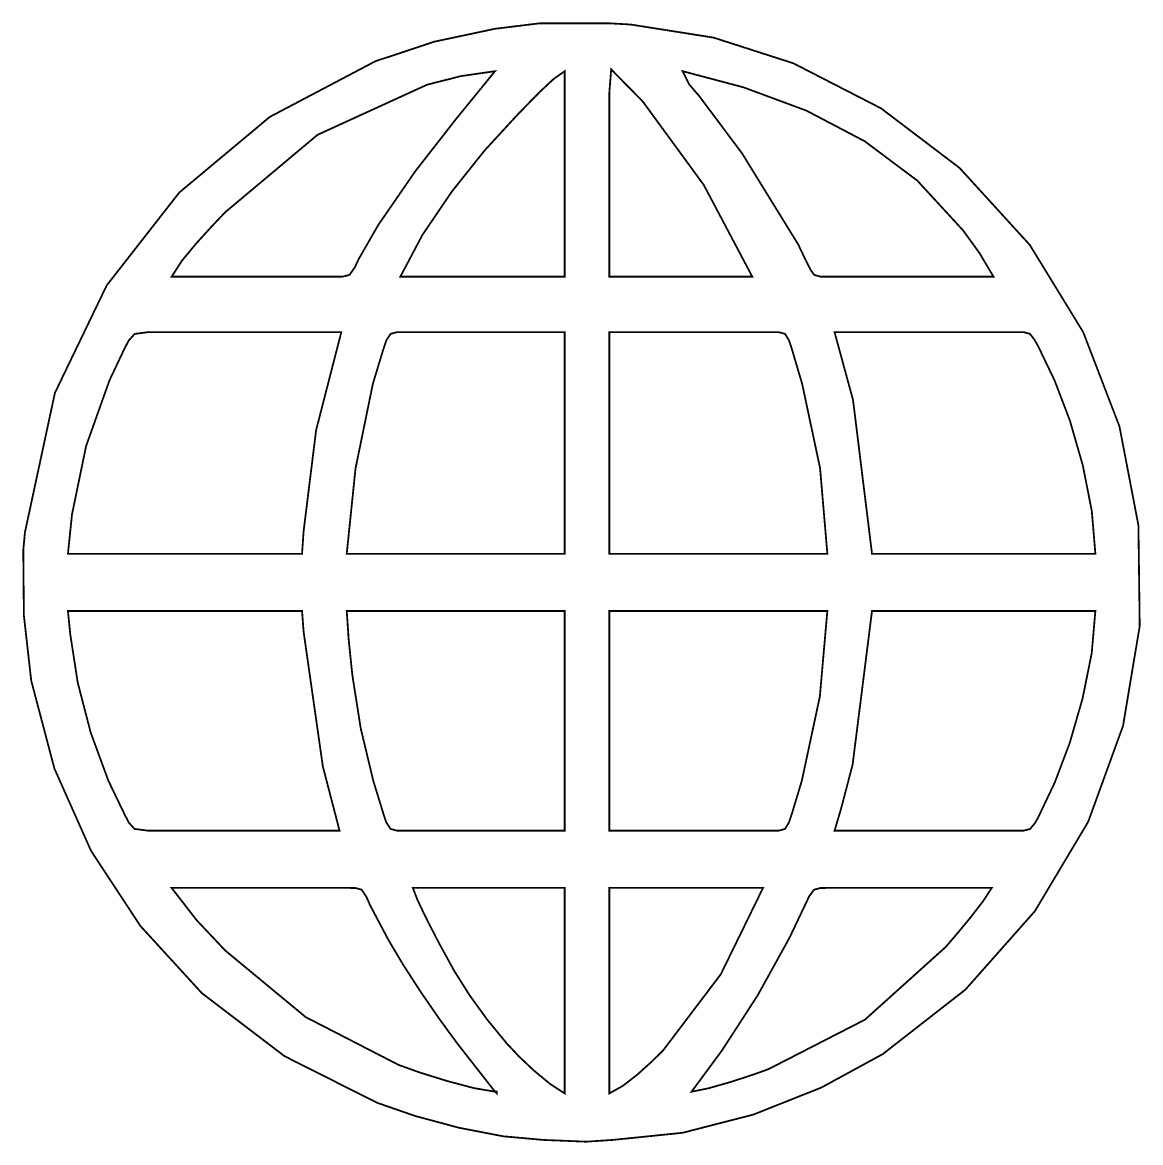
# Model space of a CAD drawing. Extents: x 0 to 2.09, y 0 to 2.09.
import ezdxf

# ---------------------------------------------------------------- set-up
doc = ezdxf.new("R2010")
doc.units = 0
doc.layers.get('0').update_dxf_attribs({"linetype": 'CONTINUOUS'})

msp = doc.modelspace()

# ---------------------------------------------------------------- linework, layer by layer
at = {"color": 0, "const_width": 0.00333}
for points in [[(1.0954, 2.0876), (1.1355, 2.0853), (1.2899, 2.0609), (1.4388, 2.013), (1.6023, 1.929), (1.7488, 1.8178), (1.8797, 1.6743), (1.9793, 1.5118), (2.047, 1.3358), (2.0824, 1.1512), (2.0848, 0.9634), (2.0537, 0.7773), (1.9887, 0.5984), (1.8892, 0.4316), (1.7596, 0.2853), (1.6055, 0.1651), (1.4908, 0.1026), (1.3639, 0.0522), (1.232, 0.0183), (1.1021, 0.005), (1.0521, 0.0017), (0.9721, 0.005), (0.8978, 0.0117), (0.8148, 0.0277), (0.733, 0.0497), (0.6621, 0.0743), (0.4893, 0.1613), (0.3354, 0.2786), (0.2206, 0.404), (0.1285, 0.5442), (0.0602, 0.6975), (0.0169, 0.8617), (0.0032, 0.9832), (0.0021, 1.105), (0.0052, 1.1383), (0.0611, 1.3983), (0.1578, 1.5989), (0.2931, 1.772), (0.4619, 1.913), (0.6588, 2.0168), (0.7688, 2.0533), (0.8821, 2.0774), (0.9654, 2.0876), (1.0954, 2.0876)], [(0.7554, 1.9731), (0.551, 1.8796), (0.3785, 1.735), (0.3532, 1.7083), (0.3248, 1.6771), (0.2982, 1.645), (0.2788, 1.615), (0.5854, 1.615), (0.5985, 1.6152), (0.6107, 1.6184), (0.6204, 1.6322), (0.628, 1.6483), (0.6644, 1.7116), (0.7337, 1.8121), (0.8088, 1.9083), (0.8821, 1.9983), (0.8185, 1.9891), (0.7554, 1.9731)], [(0.9221, 1.915), (0.8625, 1.8502), (0.8014, 1.7735), (0.7465, 1.6926), (0.7055, 1.615), (1.0121, 1.615), (1.0121, 1.9983), (0.9914, 1.9837), (0.9663, 1.9603), (0.9416, 1.9351), (0.9221, 1.915)], [(1.0954, 1.9583), (1.0954, 1.615), (1.3621, 1.615), (1.2717, 1.7859), (1.1578, 1.9417), (1.0988, 2.0017), (1.0954, 1.9583)], [(1.2632, 1.9517), (1.343, 1.845), (1.4478, 1.675), (1.4538, 1.6624), (1.4623, 1.6445), (1.4709, 1.6277), (1.4776, 1.6183), (1.4894, 1.6151), (1.5021, 1.615), (1.8121, 1.615), (1.7856, 1.6596), (1.755, 1.7017), (1.6699, 1.7942), (1.5719, 1.8676), (1.4631, 1.9247), (1.3454, 1.9683), (1.2321, 1.9983), (1.2441, 1.9739), (1.2632, 1.9517)], [(0.2355, 1.5117), (0.2099, 1.5083), (0.1991, 1.4963), (0.1913, 1.4817), (0.1629, 1.4217), (0.1193, 1.2992), (0.093, 1.1717), (0.0854, 1.0983), (0.5221, 1.0983), (0.5252, 1.1417), (0.5484, 1.3289), (0.5954, 1.5117), (0.2355, 1.5117)], [(0.7121, 1.5117), (0.6992, 1.5116), (0.6872, 1.5083), (0.6792, 1.4961), (0.6744, 1.4817), (0.6542, 1.415), (0.6219, 1.2574), (0.6055, 1.0983), (1.0121, 1.0983), (1.0121, 1.5117), (0.7121, 1.5117)], [(1.4551, 1.415), (1.4354, 1.4817), (1.4306, 1.496), (1.4231, 1.5084), (1.4114, 1.5116), (1.3988, 1.5117), (1.0954, 1.5117), (1.0954, 1.0983), (1.5021, 1.0983), (1.4885, 1.258), (1.4551, 1.415)], [(1.9259, 1.4217), (1.8955, 1.485), (1.8884, 1.4976), (1.88, 1.5084), (1.8682, 1.5116), (1.8555, 1.5117), (1.5155, 1.5117), (1.55, 1.385), (1.5854, 1.0983), (2.0021, 1.0983), (1.9954, 1.1781), (1.9786, 1.2632), (1.9545, 1.3468), (1.9259, 1.4217)], [(0.0854, 0.9916), (0.0897, 0.9484), (0.1036, 0.8583), (0.1277, 0.7653), (0.1608, 0.675), (0.1913, 0.6117), (0.1988, 0.5971), (0.2095, 0.5851), (0.2355, 0.5817), (0.5921, 0.5817), (0.5609, 0.7017), (0.5252, 0.9517), (0.5221, 0.9916), (0.0854, 0.9916)], [(0.6055, 0.9916), (0.6091, 0.9383), (0.616, 0.8717), (0.6316, 0.7726), (0.655, 0.675), (0.6744, 0.6117), (0.6792, 0.5973), (0.6872, 0.5851), (0.6992, 0.5818), (0.7121, 0.5817), (1.0121, 0.5817), (1.0121, 0.9916), (0.6055, 0.9916)], [(1.0954, 0.9916), (1.0954, 0.5817), (1.3988, 0.5817), (1.4114, 0.5818), (1.4231, 0.585), (1.4306, 0.5973), (1.4354, 0.6117), (1.4545, 0.675), (1.4881, 0.8321), (1.5021, 0.9916), (1.0954, 0.9916)], [(1.5854, 0.9916), (1.5492, 0.705), (1.5274, 0.6217), (1.5155, 0.5817), (1.8555, 0.5817), (1.8683, 0.5818), (1.8804, 0.585), (1.8904, 0.5972), (1.8979, 0.6117), (1.9264, 0.6717), (1.9543, 0.7456), (1.9783, 0.8287), (1.9953, 0.9132), (2.0021, 0.9916), (1.5854, 0.9916)], [(0.8117, 0.185), (0.7795, 0.2289), (0.7443, 0.2799), (0.7107, 0.3318), (0.6831, 0.3783), (0.6496, 0.4417), (0.6424, 0.4579), (0.6333, 0.4717), (0.6215, 0.4749), (0.6088, 0.475), (0.2788, 0.475), (0.3258, 0.4145), (0.3788, 0.3583), (0.5289, 0.2341), (0.7021, 0.145), (0.7407, 0.1311), (0.792, 0.1151), (0.8433, 0.1015), (0.8821, 0.095), (0.8117, 0.185)], [(0.7288, 0.475), (0.7375, 0.4526), (0.7512, 0.4237), (0.766, 0.3946), (0.7779, 0.3716), (0.8059, 0.3205), (0.835, 0.2744), (0.867, 0.2301), (0.904, 0.185), (0.9265, 0.161), (0.955, 0.1341), (0.9849, 0.1094), (1.0121, 0.0917), (1.0121, 0.475), (0.7288, 0.475)], [(1.0954, 0.475), (1.0954, 0.0917), (1.1208, 0.106), (1.1481, 0.1272), (1.174, 0.1507), (1.1955, 0.1717), (1.3034, 0.3141), (1.3821, 0.475), (1.0954, 0.475)], [(1.5021, 0.475), (1.4891, 0.4749), (1.4771, 0.4716), (1.4682, 0.4594), (1.4614, 0.445), (1.4313, 0.3817), (1.372, 0.2745), (1.3054, 0.1717), (1.2488, 0.095), (1.2797, 0.1011), (1.3202, 0.1126), (1.3609, 0.1258), (1.3921, 0.1369), (1.5723, 0.2293), (1.723, 0.365), (1.7435, 0.3889), (1.7687, 0.4193), (1.7925, 0.4501), (1.8088, 0.475), (1.5021, 0.475)], [(0.8821, 0.095), (0.8855, 0.0917), (0.8855, 0.095), (0.8821, 0.095)]]:
    msp.add_lwpolyline(points, close=True, dxfattribs=at)

doc.saveas('drawing.dxf')
